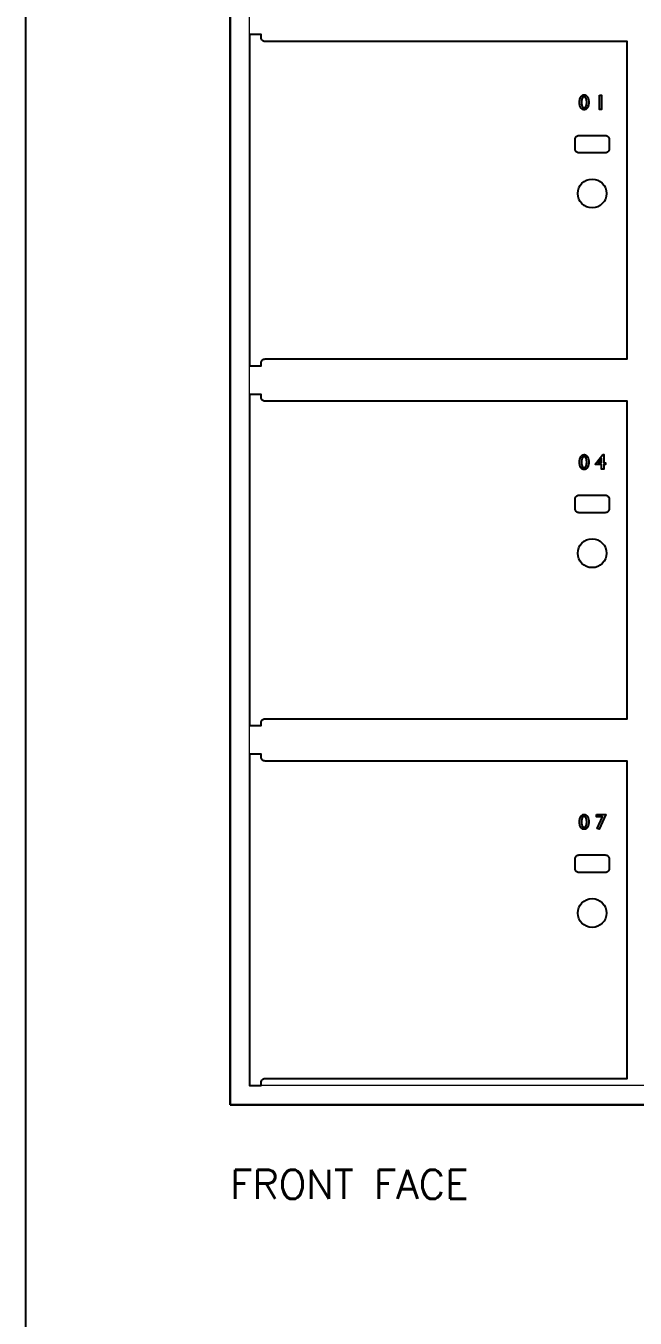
# Model space of a CAD drawing. Header units: millimetres. Extents: x -300 to 5880, y -300 to 4158.
# Drawn here: x 0 to 627, y 1299 to 2628 of the extents above; entities that cross this region are included whole.
import ezdxf
from ezdxf.enums import TextEntityAlignment as Align

# ---------------------------------------------------------------- set-up
doc = ezdxf.new("R2010")
doc.units = ezdxf.units.MM
doc.layers.add('00-NOPRINT_TEXT', color=7, linetype='Continuous', lineweight=25)
doc.layers.add('00_NOPRINT_TOLERANCE', color=7, linetype='Continuous', lineweight=5)
doc.layers.add('2MM_POCKET_1MM_CUTTER', color=4, linetype='Continuous')
for name, color, linetype, lineweight, true_color in [('BOARD_$TH-NOMINAL', 3, 'Continuous', 30, 0x00ff00), ('TOP-CUT-INSIDE_12.000MM', 3, 'Continuous', 25, 0x00ff04), ('TOP-CUT-OUTSIDE_12.000MM', 60, 'Continuous', 25, 0xa0ff00)]:
    doc.layers.add(name, color=color, linetype=linetype, lineweight=lineweight, true_color=true_color)
doc.styles.add('OD-SIMPLEX-30_89', font='simplex.shx')

# ---------------------------------------------------------------- blocks, each defined once
blk = doc.blocks.new('Borders Opendesk_7')
at = {"layer": '00-NOPRINT_TEXT'}
blk.add_line((0, 0), (0, 4158), dxfattribs=at)
at = {"layer": '00_NOPRINT_TOLERANCE', "ltscale": 0.379202}
for p, q in [((210, 1518), (210, 3958)), ((1430, 1518), (210, 1518))]:
    blk.add_line(p, q, dxfattribs=at)
at = {"layer": '00_NOPRINT_TOLERANCE', "ltscale": 0.380023}
blk.add_line((230, 1538), (230, 3938), dxfattribs=at)
at = {"layer": '00_NOPRINT_TOLERANCE', "ltscale": 0.380876}
blk.add_line((1410, 1538), (230, 1538), dxfattribs=at)
at = {"layer": 'BOARD_$TH-NOMINAL'}
for p, q in [((210, 1518), (210, 3958)), ((1430, 1518), (210, 1518))]:
    blk.add_line(p, q, dxfattribs=at)
at = {"layer": '00-NOPRINT_TEXT', "color": 7, "style": 'OD-SIMPLEX-30_89'}
blk.add_text('FRONT FACE', height=30, dxfattribs=at).set_placement((210, 1451.3), align=Align.TOP_LEFT)

msp = doc.modelspace()

# ---------------------------------------------------------------- linework, layer by layer
at = {"layer": '2MM_POCKET_1MM_CUTTER'}
for points in [[(574.2, 2556.6), (574.4, 2556.6), (574.5, 2556.5), (574.6, 2556.5), (574.7, 2556.5), (574.7, 2556.5), (574.8, 2556.5), (574.9, 2556.5), (574.9, 2556.5), (575, 2556.5), (575, 2556.5), (575.1, 2556.5), (575.2, 2556.4), (575.2, 2556.4), (575.3, 2556.4), (575.3, 2556.4), (575.4, 2556.4), (575.5, 2556.3), (575.5, 2556.3), (575.6, 2556.3), (575.6, 2556.3), (575.7, 2556.3), (575.7, 2556.2), (575.8, 2556.2), (575.8, 2556.2), (575.9, 2556.1), (576, 2556.1), (576, 2556.1), (576.1, 2556), (576.2, 2555.9), (576.3, 2555.9), (576.4, 2555.8), (576.5, 2555.7), (576.6, 2555.6), (576.7, 2555.5), (576.8, 2555.4), (576.9, 2555.3), (577, 2555.2), (577.1, 2555.1), (577.2, 2555), (577.3, 2554.9), (577.4, 2554.8), (577.5, 2554.7), (577.5, 2554.5), (577.6, 2554.4), (577.7, 2554.3), (577.8, 2554.1), (577.9, 2554), (577.9, 2553.9), (578, 2553.7), (578.1, 2553.6), (578.2, 2553.4), (578.2, 2553.3), (578.3, 2553.1), (578.3, 2553), (578.4, 2552.8), (578.4, 2552.6), (578.5, 2552.5), (578.5, 2552.3), (578.6, 2552.1), (578.6, 2552), (578.7, 2551.6), (578.8, 2551.3), (578.8, 2550.9), (578.9, 2550.5), (578.9, 2550.2), (578.9, 2549.8), (579, 2549.4), (579, 2549), (579, 2548.5), (578.9, 2548.1), (578.9, 2547.7), (578.9, 2547.3), (578.8, 2547), (578.8, 2546.6), (578.7, 2546.2), (578.6, 2545.9), (578.6, 2545.7), (578.5, 2545.5), (578.5, 2545.4), (578.4, 2545.2), (578.4, 2545.1), (578.3, 2544.9), (578.3, 2544.7), (578.2, 2544.6), (578.2, 2544.4), (578.1, 2544.3), (578, 2544.1), (577.9, 2544), (577.9, 2543.9), (577.8, 2543.7), (577.7, 2543.6), (577.6, 2543.4), (577.5, 2543.3), (577.5, 2543.2), (577.4, 2543.1), (577.3, 2542.9), (577.2, 2542.8), (577.1, 2542.7), (577, 2542.6), (576.9, 2542.5), (576.8, 2542.4), (576.7, 2542.3), (576.6, 2542.2), (576.5, 2542.1), (576.4, 2542.1), (576.3, 2542), (576.2, 2541.9), (576.1, 2541.9), (576, 2541.8), (575.9, 2541.7), (575.8, 2541.7), (575.8, 2541.7), (575.7, 2541.6), (575.6, 2541.6), (575.6, 2541.6), (575.5, 2541.6), (575.5, 2541.5), (575.4, 2541.5), (575.4, 2541.5), (575.3, 2541.5), (575.2, 2541.5), (575.2, 2541.5), (575.1, 2541.4), (575.1, 2541.4), (574.9, 2541.4), (574.8, 2541.4), (574.7, 2541.4), (574.6, 2541.3), (574.4, 2541.3), (574.3, 2541.3), (574.2, 2541.3), (574, 2541.3), (573.9, 2541.3), (573.8, 2541.3), (573.6, 2541.4), (573.5, 2541.4), (573.4, 2541.4), (573.3, 2541.4), (573.1, 2541.5), (573, 2541.5), (572.9, 2541.5), (572.8, 2541.5), (572.8, 2541.6), (572.7, 2541.6), (572.7, 2541.6), (572.6, 2541.6), (572.5, 2541.7), (572.5, 2541.7), (572.4, 2541.7), (572.3, 2541.8), (572.2, 2541.8), (572.1, 2541.9), (572, 2542), (571.9, 2542.1), (571.8, 2542.1), (571.7, 2542.2), (571.6, 2542.3), (571.5, 2542.4), (571.4, 2542.5), (571.3, 2542.6), (571.2, 2542.7), (571.1, 2542.8), (571, 2542.9), (570.9, 2543), (570.9, 2543.1), (570.8, 2543.3), (570.7, 2543.4), (570.6, 2543.5), (570.5, 2543.7), (570.5, 2543.8), (570.4, 2543.9), (570.3, 2544.1), (570.2, 2544.2), (570.2, 2544.4), (570.1, 2544.5), (570.1, 2544.7), (570, 2544.8), (569.9, 2545), (569.9, 2545.1), (569.8, 2545.3), (569.8, 2545.5), (569.7, 2545.6), (569.7, 2545.8), (569.6, 2546.2), (569.6, 2546.5), (569.5, 2546.9), (569.5, 2547.3), (569.4, 2547.7), (569.4, 2548.1), (569.4, 2548.5), (569.4, 2548.9), (569.4, 2549.3), (569.4, 2549.7), (569.4, 2550.1), (569.5, 2550.5), (569.5, 2550.9), (569.6, 2551.3), (569.6, 2551.6), (569.7, 2552), (569.8, 2552.2), (569.8, 2552.3), (569.9, 2552.5), (569.9, 2552.7), (570, 2552.8), (570, 2553), (570.1, 2553.1), (570.1, 2553.3), (570.2, 2553.4), (570.3, 2553.6), (570.3, 2553.7), (570.4, 2553.9), (570.5, 2554), (570.6, 2554.2), (570.6, 2554.3), (570.7, 2554.4), (570.8, 2554.6), (570.9, 2554.7), (571, 2554.8), (571.1, 2554.9), (571.2, 2555), (571.3, 2555.2), (571.4, 2555.3), (571.5, 2555.4), (571.6, 2555.5), (571.7, 2555.6), (571.8, 2555.6), (571.9, 2555.7), (572, 2555.8), (572.1, 2555.9), (572.2, 2556), (572.3, 2556), (572.4, 2556.1), (572.5, 2556.1), (572.6, 2556.2), (572.7, 2556.2), (572.7, 2556.3), (572.8, 2556.3), (572.9, 2556.3), (572.9, 2556.3), (573, 2556.3), (573, 2556.4), (573.1, 2556.4), (573.2, 2556.4), (573.2, 2556.4), (573.3, 2556.5), (573.5, 2556.5), (573.6, 2556.5), (573.7, 2556.5), (573.8, 2556.5), (574, 2556.5), (574.1, 2556.6)], [(574.3, 2554.5), (574.2, 2554.5), (574.1, 2554.5), (574.1, 2554.5), (574, 2554.5), (574, 2554.5), (574, 2554.5), (573.9, 2554.5), (573.9, 2554.5), (573.9, 2554.5), (573.8, 2554.5), (573.8, 2554.5), (573.8, 2554.5), (573.7, 2554.5), (573.7, 2554.5), (573.6, 2554.5), (573.6, 2554.4), (573.6, 2554.4), (573.5, 2554.4), (573.5, 2554.4), (573.5, 2554.4), (573.4, 2554.4), (573.4, 2554.4), (573.4, 2554.4), (573.3, 2554.3), (573.3, 2554.3), (573.3, 2554.3), (573.2, 2554.3), (573.2, 2554.3), (573.2, 2554.2), (573.2, 2554.2), (573.1, 2554.2), (573.1, 2554.2), (573.1, 2554.2), (573, 2554.1), (573, 2554.1), (573, 2554.1), (572.9, 2554.1), (572.9, 2554), (572.9, 2554), (572.8, 2553.9), (572.8, 2553.9), (572.7, 2553.8), (572.7, 2553.8), (572.6, 2553.7), (572.6, 2553.6), (572.5, 2553.5), (572.5, 2553.5), (572.4, 2553.4), (572.4, 2553.3), (572.3, 2553.2), (572.3, 2553.1), (572.2, 2553), (572.2, 2552.9), (572.1, 2552.8), (572.1, 2552.7), (572, 2552.6), (572, 2552.5), (572, 2552.4), (571.9, 2552.2), (571.8, 2552), (571.8, 2551.7), (571.7, 2551.5), (571.7, 2551.2), (571.6, 2551), (571.6, 2550.7), (571.6, 2550.4), (571.5, 2550.2), (571.5, 2549.9), (571.5, 2549.6), (571.5, 2549.3), (571.5, 2548.9), (571.5, 2548.6), (571.5, 2548.3), (571.5, 2548), (571.5, 2547.7), (571.6, 2547.4), (571.6, 2547.1), (571.6, 2546.8), (571.7, 2546.6), (571.7, 2546.3), (571.8, 2546.1), (571.8, 2545.8), (571.9, 2545.6), (572, 2545.4), (572, 2545.3), (572, 2545.2), (572.1, 2545.1), (572.1, 2545), (572.2, 2544.9), (572.2, 2544.8), (572.2, 2544.7), (572.3, 2544.6), (572.3, 2544.5), (572.4, 2544.4), (572.4, 2544.4), (572.5, 2544.3), (572.5, 2544.2), (572.6, 2544.1), (572.6, 2544.1), (572.7, 2544), (572.7, 2543.9), (572.8, 2543.9), (572.9, 2543.8), (572.9, 2543.8), (572.9, 2543.8), (572.9, 2543.7), (573, 2543.7), (573, 2543.7), (573, 2543.7), (573.1, 2543.6), (573.1, 2543.6), (573.1, 2543.6), (573.2, 2543.6), (573.2, 2543.6), (573.2, 2543.5), (573.3, 2543.5), (573.3, 2543.5), (573.3, 2543.5), (573.4, 2543.5), (573.4, 2543.4), (573.4, 2543.4), (573.5, 2543.4), (573.5, 2543.4), (573.5, 2543.4), (573.6, 2543.4), (573.6, 2543.4), (573.6, 2543.4), (573.7, 2543.3), (573.7, 2543.3), (573.7, 2543.3), (573.8, 2543.3), (573.8, 2543.3), (573.8, 2543.3), (573.9, 2543.3), (573.9, 2543.3), (574, 2543.3), (574, 2543.3), (574, 2543.3), (574.1, 2543.3), (574.1, 2543.3), (574.1, 2543.3), (574.2, 2543.3), (574.2, 2543.3), (574.3, 2543.3), (574.3, 2543.3), (574.3, 2543.3), (574.4, 2543.3), (574.4, 2543.3), (574.4, 2543.3), (574.5, 2543.3), (574.5, 2543.3), (574.5, 2543.3), (574.6, 2543.3), (574.6, 2543.3), (574.7, 2543.4), (574.7, 2543.4), (574.7, 2543.4), (574.8, 2543.4), (574.8, 2543.4), (574.8, 2543.4), (574.9, 2543.4), (574.9, 2543.4), (574.9, 2543.5), (575, 2543.5), (575, 2543.5), (575, 2543.5), (575.1, 2543.5), (575.1, 2543.6), (575.1, 2543.6), (575.2, 2543.6), (575.2, 2543.6), (575.2, 2543.6), (575.2, 2543.7), (575.3, 2543.7), (575.3, 2543.7), (575.3, 2543.7), (575.4, 2543.8), (575.4, 2543.8), (575.4, 2543.8), (575.5, 2543.9), (575.5, 2543.9), (575.6, 2544), (575.6, 2544.1), (575.7, 2544.1), (575.8, 2544.2), (575.8, 2544.3), (575.9, 2544.4), (575.9, 2544.4), (576, 2544.5), (576, 2544.6), (576, 2544.7), (576.1, 2544.8), (576.1, 2544.9), (576.2, 2545), (576.2, 2545.1), (576.3, 2545.2), (576.3, 2545.3), (576.3, 2545.4), (576.4, 2545.6), (576.5, 2545.8), (576.5, 2546.1), (576.6, 2546.3), (576.6, 2546.6), (576.7, 2546.8), (576.7, 2547.1), (576.7, 2547.4), (576.8, 2547.6), (576.8, 2547.9), (576.8, 2548.2), (576.8, 2548.6), (576.8, 2549.2), (576.8, 2549.5), (576.8, 2549.8), (576.8, 2550.1), (576.7, 2550.4), (576.7, 2550.7), (576.7, 2550.9), (576.6, 2551.2), (576.6, 2551.4), (576.5, 2551.7), (576.5, 2551.9), (576.4, 2552.2), (576.4, 2552.4), (576.3, 2552.6), (576.2, 2552.7), (576.2, 2552.8), (576.2, 2552.9), (576.1, 2553), (576.1, 2553.1), (576, 2553.2), (576, 2553.3), (575.9, 2553.4), (575.9, 2553.4), (575.8, 2553.5), (575.8, 2553.6), (575.7, 2553.7), (575.7, 2553.7), (575.6, 2553.8), (575.6, 2553.9), (575.5, 2553.9), (575.5, 2554), (575.5, 2554), (575.4, 2554), (575.4, 2554.1), (575.4, 2554.1), (575.3, 2554.1), (575.3, 2554.1), (575.3, 2554.2), (575.3, 2554.2), (575.2, 2554.2), (575.2, 2554.2), (575.2, 2554.3), (575.1, 2554.3), (575.1, 2554.3), (575.1, 2554.3), (575, 2554.3), (575, 2554.3), (575, 2554.4), (574.9, 2554.4), (574.9, 2554.4), (574.9, 2554.4), (574.9, 2554.4), (574.8, 2554.4), (574.8, 2554.4), (574.8, 2554.5), (574.7, 2554.5), (574.7, 2554.5), (574.7, 2554.5), (574.6, 2554.5), (574.6, 2554.5), (574.6, 2554.5), (574.5, 2554.5), (574.5, 2554.5), (574.4, 2554.5), (574.4, 2554.5), (574.4, 2554.5), (574.3, 2554.5), (574.3, 2554.5)], [(590.1, 2556.4), (592.2, 2556.4), (592.2, 2541.5), (590.1, 2541.5)], [(574.2, 2186.6), (574.4, 2186.6), (574.5, 2186.5), (574.6, 2186.5), (574.7, 2186.5), (574.7, 2186.5), (574.8, 2186.5), (574.9, 2186.5), (574.9, 2186.5), (575, 2186.5), (575, 2186.5), (575.1, 2186.5), (575.2, 2186.4), (575.2, 2186.4), (575.3, 2186.4), (575.3, 2186.4), (575.4, 2186.4), (575.5, 2186.3), (575.5, 2186.3), (575.6, 2186.3), (575.6, 2186.3), (575.7, 2186.3), (575.7, 2186.2), (575.8, 2186.2), (575.8, 2186.2), (575.9, 2186.1), (576, 2186.1), (576, 2186.1), (576.1, 2186), (576.2, 2185.9), (576.3, 2185.9), (576.4, 2185.8), (576.5, 2185.7), (576.6, 2185.6), (576.7, 2185.5), (576.8, 2185.4), (576.9, 2185.3), (577, 2185.2), (577.1, 2185.1), (577.2, 2185), (577.3, 2184.9), (577.4, 2184.8), (577.5, 2184.7), (577.5, 2184.5), (577.6, 2184.4), (577.7, 2184.3), (577.8, 2184.1), (577.9, 2184), (577.9, 2183.9), (578, 2183.7), (578.1, 2183.6), (578.2, 2183.4), (578.2, 2183.3), (578.3, 2183.1), (578.3, 2183), (578.4, 2182.8), (578.4, 2182.6), (578.5, 2182.5), (578.5, 2182.3), (578.6, 2182.1), (578.6, 2182), (578.7, 2181.6), (578.8, 2181.3), (578.8, 2180.9), (578.9, 2180.5), (578.9, 2180.2), (578.9, 2179.8), (579, 2179.4), (579, 2179), (579, 2178.5), (578.9, 2178.1), (578.9, 2177.7), (578.9, 2177.3), (578.8, 2177), (578.8, 2176.6), (578.7, 2176.2), (578.6, 2175.9), (578.6, 2175.7), (578.5, 2175.5), (578.5, 2175.4), (578.4, 2175.2), (578.4, 2175.1), (578.3, 2174.9), (578.3, 2174.7), (578.2, 2174.6), (578.2, 2174.4), (578.1, 2174.3), (578, 2174.1), (577.9, 2174), (577.9, 2173.9), (577.8, 2173.7), (577.7, 2173.6), (577.6, 2173.4), (577.5, 2173.3), (577.5, 2173.2), (577.4, 2173.1), (577.3, 2172.9), (577.2, 2172.8), (577.1, 2172.7), (577, 2172.6), (576.9, 2172.5), (576.8, 2172.4), (576.7, 2172.3), (576.6, 2172.2), (576.5, 2172.1), (576.4, 2172.1), (576.3, 2172), (576.2, 2171.9), (576.1, 2171.9), (576, 2171.8), (575.9, 2171.7), (575.8, 2171.7), (575.8, 2171.7), (575.7, 2171.6), (575.6, 2171.6), (575.6, 2171.6), (575.5, 2171.6), (575.5, 2171.5), (575.4, 2171.5), (575.4, 2171.5), (575.3, 2171.5), (575.2, 2171.5), (575.2, 2171.5), (575.1, 2171.4), (575.1, 2171.4), (574.9, 2171.4), (574.8, 2171.4), (574.7, 2171.4), (574.6, 2171.3), (574.4, 2171.3), (574.3, 2171.3), (574.2, 2171.3), (574, 2171.3), (573.9, 2171.3), (573.8, 2171.3), (573.6, 2171.4), (573.5, 2171.4), (573.4, 2171.4), (573.3, 2171.4), (573.1, 2171.5), (573, 2171.5), (572.9, 2171.5), (572.8, 2171.5), (572.8, 2171.6), (572.7, 2171.6), (572.7, 2171.6), (572.6, 2171.6), (572.5, 2171.7), (572.5, 2171.7), (572.4, 2171.7), (572.3, 2171.8), (572.2, 2171.8), (572.1, 2171.9), (572, 2172), (571.9, 2172.1), (571.8, 2172.1), (571.7, 2172.2), (571.6, 2172.3), (571.5, 2172.4), (571.4, 2172.5), (571.3, 2172.6), (571.2, 2172.7), (571.1, 2172.8), (571, 2172.9), (570.9, 2173), (570.9, 2173.1), (570.8, 2173.3), (570.7, 2173.4), (570.6, 2173.5), (570.5, 2173.7), (570.5, 2173.8), (570.4, 2173.9), (570.3, 2174.1), (570.2, 2174.2), (570.2, 2174.4), (570.1, 2174.5), (570.1, 2174.7), (570, 2174.8), (569.9, 2175), (569.9, 2175.1), (569.8, 2175.3), (569.8, 2175.5), (569.7, 2175.6), (569.7, 2175.8), (569.6, 2176.2), (569.6, 2176.5), (569.5, 2176.9), (569.5, 2177.3), (569.4, 2177.7), (569.4, 2178.1), (569.4, 2178.5), (569.4, 2178.9), (569.4, 2179.3), (569.4, 2179.7), (569.4, 2180.1), (569.5, 2180.5), (569.5, 2180.9), (569.6, 2181.3), (569.6, 2181.6), (569.7, 2182), (569.8, 2182.2), (569.8, 2182.3), (569.9, 2182.5), (569.9, 2182.7), (570, 2182.8), (570, 2183), (570.1, 2183.1), (570.1, 2183.3), (570.2, 2183.4), (570.3, 2183.6), (570.3, 2183.7), (570.4, 2183.9), (570.5, 2184), (570.6, 2184.2), (570.6, 2184.3), (570.7, 2184.4), (570.8, 2184.6), (570.9, 2184.7), (571, 2184.8), (571.1, 2184.9), (571.2, 2185), (571.3, 2185.2), (571.4, 2185.3), (571.5, 2185.4), (571.6, 2185.5), (571.7, 2185.6), (571.8, 2185.6), (571.9, 2185.7), (572, 2185.8), (572.1, 2185.9), (572.2, 2186), (572.3, 2186), (572.4, 2186.1), (572.5, 2186.1), (572.6, 2186.2), (572.7, 2186.2), (572.7, 2186.3), (572.8, 2186.3), (572.9, 2186.3), (572.9, 2186.3), (573, 2186.3), (573, 2186.4), (573.1, 2186.4), (573.2, 2186.4), (573.2, 2186.4), (573.3, 2186.5), (573.5, 2186.5), (573.6, 2186.5), (573.7, 2186.5), (573.8, 2186.5), (574, 2186.5), (574.1, 2186.6)], [(574.3, 2184.5), (574.2, 2184.5), (574.1, 2184.5), (574.1, 2184.5), (574, 2184.5), (574, 2184.5), (574, 2184.5), (573.9, 2184.5), (573.9, 2184.5), (573.9, 2184.5), (573.8, 2184.5), (573.8, 2184.5), (573.8, 2184.5), (573.7, 2184.5), (573.7, 2184.5), (573.6, 2184.5), (573.6, 2184.4), (573.6, 2184.4), (573.5, 2184.4), (573.5, 2184.4), (573.5, 2184.4), (573.4, 2184.4), (573.4, 2184.4), (573.4, 2184.4), (573.3, 2184.3), (573.3, 2184.3), (573.3, 2184.3), (573.2, 2184.3), (573.2, 2184.3), (573.2, 2184.2), (573.2, 2184.2), (573.1, 2184.2), (573.1, 2184.2), (573.1, 2184.2), (573, 2184.1), (573, 2184.1), (573, 2184.1), (572.9, 2184.1), (572.9, 2184), (572.9, 2184), (572.8, 2183.9), (572.8, 2183.9), (572.7, 2183.8), (572.7, 2183.8), (572.6, 2183.7), (572.6, 2183.6), (572.5, 2183.5), (572.5, 2183.5), (572.4, 2183.4), (572.4, 2183.3), (572.3, 2183.2), (572.3, 2183.1), (572.2, 2183), (572.2, 2182.9), (572.1, 2182.8), (572.1, 2182.7), (572, 2182.6), (572, 2182.5), (572, 2182.4), (571.9, 2182.2), (571.8, 2182), (571.8, 2181.7), (571.7, 2181.5), (571.7, 2181.2), (571.6, 2181), (571.6, 2180.7), (571.6, 2180.4), (571.5, 2180.2), (571.5, 2179.9), (571.5, 2179.6), (571.5, 2179.3), (571.5, 2178.9), (571.5, 2178.6), (571.5, 2178.3), (571.5, 2178), (571.5, 2177.7), (571.6, 2177.4), (571.6, 2177.1), (571.6, 2176.8), (571.7, 2176.6), (571.7, 2176.3), (571.8, 2176.1), (571.8, 2175.8), (571.9, 2175.6), (572, 2175.4), (572, 2175.3), (572, 2175.2), (572.1, 2175.1), (572.1, 2175), (572.2, 2174.9), (572.2, 2174.8), (572.2, 2174.7), (572.3, 2174.6), (572.3, 2174.5), (572.4, 2174.4), (572.4, 2174.4), (572.5, 2174.3), (572.5, 2174.2), (572.6, 2174.1), (572.6, 2174.1), (572.7, 2174), (572.7, 2173.9), (572.8, 2173.9), (572.9, 2173.8), (572.9, 2173.8), (572.9, 2173.8), (572.9, 2173.7), (573, 2173.7), (573, 2173.7), (573, 2173.7), (573.1, 2173.6), (573.1, 2173.6), (573.1, 2173.6), (573.2, 2173.6), (573.2, 2173.6), (573.2, 2173.5), (573.3, 2173.5), (573.3, 2173.5), (573.3, 2173.5), (573.4, 2173.5), (573.4, 2173.4), (573.4, 2173.4), (573.5, 2173.4), (573.5, 2173.4), (573.5, 2173.4), (573.6, 2173.4), (573.6, 2173.4), (573.6, 2173.4), (573.7, 2173.3), (573.7, 2173.3), (573.7, 2173.3), (573.8, 2173.3), (573.8, 2173.3), (573.8, 2173.3), (573.9, 2173.3), (573.9, 2173.3), (574, 2173.3), (574, 2173.3), (574, 2173.3), (574.1, 2173.3), (574.1, 2173.3), (574.1, 2173.3), (574.2, 2173.3), (574.2, 2173.3), (574.3, 2173.3), (574.3, 2173.3), (574.3, 2173.3), (574.4, 2173.3), (574.4, 2173.3), (574.4, 2173.3), (574.5, 2173.3), (574.5, 2173.3), (574.5, 2173.3), (574.6, 2173.3), (574.6, 2173.3), (574.7, 2173.4), (574.7, 2173.4), (574.7, 2173.4), (574.8, 2173.4), (574.8, 2173.4), (574.8, 2173.4), (574.9, 2173.4), (574.9, 2173.4), (574.9, 2173.5), (575, 2173.5), (575, 2173.5), (575, 2173.5), (575.1, 2173.5), (575.1, 2173.6), (575.1, 2173.6), (575.2, 2173.6), (575.2, 2173.6), (575.2, 2173.6), (575.2, 2173.7), (575.3, 2173.7), (575.3, 2173.7), (575.3, 2173.7), (575.4, 2173.8), (575.4, 2173.8), (575.4, 2173.8), (575.5, 2173.9), (575.5, 2173.9), (575.6, 2174), (575.6, 2174.1), (575.7, 2174.1), (575.8, 2174.2), (575.8, 2174.3), (575.9, 2174.4), (575.9, 2174.4), (576, 2174.5), (576, 2174.6), (576, 2174.7), (576.1, 2174.8), (576.1, 2174.9), (576.2, 2175), (576.2, 2175.1), (576.3, 2175.2), (576.3, 2175.3), (576.3, 2175.4), (576.4, 2175.6), (576.5, 2175.8), (576.5, 2176.1), (576.6, 2176.3), (576.6, 2176.6), (576.7, 2176.8), (576.7, 2177.1), (576.7, 2177.4), (576.8, 2177.6), (576.8, 2177.9), (576.8, 2178.2), (576.8, 2178.6), (576.8, 2179.2), (576.8, 2179.5), (576.8, 2179.8), (576.8, 2180.1), (576.7, 2180.4), (576.7, 2180.7), (576.7, 2180.9), (576.6, 2181.2), (576.6, 2181.4), (576.5, 2181.7), (576.5, 2181.9), (576.4, 2182.2), (576.4, 2182.4), (576.3, 2182.6), (576.2, 2182.7), (576.2, 2182.8), (576.2, 2182.9), (576.1, 2183), (576.1, 2183.1), (576, 2183.2), (576, 2183.3), (575.9, 2183.4), (575.9, 2183.4), (575.8, 2183.5), (575.8, 2183.6), (575.7, 2183.7), (575.7, 2183.7), (575.6, 2183.8), (575.6, 2183.9), (575.5, 2183.9), (575.5, 2184), (575.5, 2184), (575.4, 2184), (575.4, 2184.1), (575.4, 2184.1), (575.3, 2184.1), (575.3, 2184.1), (575.3, 2184.2), (575.3, 2184.2), (575.2, 2184.2), (575.2, 2184.2), (575.2, 2184.3), (575.1, 2184.3), (575.1, 2184.3), (575.1, 2184.3), (575, 2184.3), (575, 2184.3), (575, 2184.4), (574.9, 2184.4), (574.9, 2184.4), (574.9, 2184.4), (574.9, 2184.4), (574.8, 2184.4), (574.8, 2184.4), (574.8, 2184.5), (574.7, 2184.5), (574.7, 2184.5), (574.7, 2184.5), (574.6, 2184.5), (574.6, 2184.5), (574.6, 2184.5), (574.5, 2184.5), (574.5, 2184.5), (574.4, 2184.5), (574.4, 2184.5), (574.4, 2184.5), (574.3, 2184.5), (574.3, 2184.5)], [(593.4, 2186.6), (594.3, 2186.6), (594.3, 2178.2), (596, 2178.2), (596, 2176.4), (594.3, 2176.4), (594.3, 2171.5), (592.2, 2171.5), (592.2, 2176.4), (585.9, 2176.4), (585.9, 2177.3)], [(592.2, 2178.2), (592.2, 2182.5), (588.8, 2178.2)], [(574.2, 1816.6), (574.4, 1816.6), (574.5, 1816.5), (574.6, 1816.5), (574.7, 1816.5), (574.7, 1816.5), (574.8, 1816.5), (574.9, 1816.5), (574.9, 1816.5), (575, 1816.5), (575, 1816.5), (575.1, 1816.5), (575.2, 1816.4), (575.2, 1816.4), (575.3, 1816.4), (575.3, 1816.4), (575.4, 1816.4), (575.5, 1816.3), (575.5, 1816.3), (575.6, 1816.3), (575.6, 1816.3), (575.7, 1816.3), (575.7, 1816.2), (575.8, 1816.2), (575.8, 1816.2), (575.9, 1816.1), (576, 1816.1), (576, 1816.1), (576.1, 1816), (576.2, 1815.9), (576.3, 1815.9), (576.4, 1815.8), (576.5, 1815.7), (576.6, 1815.6), (576.7, 1815.5), (576.8, 1815.4), (576.9, 1815.3), (577, 1815.2), (577.1, 1815.1), (577.2, 1815), (577.3, 1814.9), (577.4, 1814.8), (577.5, 1814.7), (577.5, 1814.5), (577.6, 1814.4), (577.7, 1814.3), (577.8, 1814.1), (577.9, 1814), (577.9, 1813.9), (578, 1813.7), (578.1, 1813.6), (578.2, 1813.4), (578.2, 1813.3), (578.3, 1813.1), (578.3, 1813), (578.4, 1812.8), (578.4, 1812.6), (578.5, 1812.5), (578.5, 1812.3), (578.6, 1812.1), (578.6, 1812), (578.7, 1811.6), (578.8, 1811.3), (578.8, 1810.9), (578.9, 1810.5), (578.9, 1810.2), (578.9, 1809.8), (579, 1809.4), (579, 1809), (579, 1808.5), (578.9, 1808.1), (578.9, 1807.7), (578.9, 1807.3), (578.8, 1807), (578.8, 1806.6), (578.7, 1806.2), (578.6, 1805.9), (578.6, 1805.7), (578.5, 1805.5), (578.5, 1805.4), (578.4, 1805.2), (578.4, 1805.1), (578.3, 1804.9), (578.3, 1804.7), (578.2, 1804.6), (578.2, 1804.4), (578.1, 1804.3), (578, 1804.1), (577.9, 1804), (577.9, 1803.9), (577.8, 1803.7), (577.7, 1803.6), (577.6, 1803.4), (577.5, 1803.3), (577.5, 1803.2), (577.4, 1803.1), (577.3, 1802.9), (577.2, 1802.8), (577.1, 1802.7), (577, 1802.6), (576.9, 1802.5), (576.8, 1802.4), (576.7, 1802.3), (576.6, 1802.2), (576.5, 1802.1), (576.4, 1802.1), (576.3, 1802), (576.2, 1801.9), (576.1, 1801.9), (576, 1801.8), (575.9, 1801.7), (575.8, 1801.7), (575.8, 1801.7), (575.7, 1801.6), (575.6, 1801.6), (575.6, 1801.6), (575.5, 1801.6), (575.5, 1801.5), (575.4, 1801.5), (575.4, 1801.5), (575.3, 1801.5), (575.2, 1801.5), (575.2, 1801.5), (575.1, 1801.4), (575.1, 1801.4), (574.9, 1801.4), (574.8, 1801.4), (574.7, 1801.4), (574.6, 1801.3), (574.4, 1801.3), (574.3, 1801.3), (574.2, 1801.3), (574, 1801.3), (573.9, 1801.3), (573.8, 1801.3), (573.6, 1801.4), (573.5, 1801.4), (573.4, 1801.4), (573.3, 1801.4), (573.1, 1801.5), (573, 1801.5), (572.9, 1801.5), (572.8, 1801.5), (572.8, 1801.6), (572.7, 1801.6), (572.7, 1801.6), (572.6, 1801.6), (572.5, 1801.7), (572.5, 1801.7), (572.4, 1801.7), (572.3, 1801.8), (572.2, 1801.8), (572.1, 1801.9), (572, 1802), (571.9, 1802.1), (571.8, 1802.1), (571.7, 1802.2), (571.6, 1802.3), (571.5, 1802.4), (571.4, 1802.5), (571.3, 1802.6), (571.2, 1802.7), (571.1, 1802.8), (571, 1802.9), (570.9, 1803), (570.9, 1803.1), (570.8, 1803.3), (570.7, 1803.4), (570.6, 1803.5), (570.5, 1803.7), (570.5, 1803.8), (570.4, 1803.9), (570.3, 1804.1), (570.2, 1804.2), (570.2, 1804.4), (570.1, 1804.5), (570.1, 1804.7), (570, 1804.8), (569.9, 1805), (569.9, 1805.1), (569.8, 1805.3), (569.8, 1805.5), (569.7, 1805.6), (569.7, 1805.8), (569.6, 1806.2), (569.6, 1806.5), (569.5, 1806.9), (569.5, 1807.3), (569.4, 1807.7), (569.4, 1808.1), (569.4, 1808.5), (569.4, 1808.9), (569.4, 1809.3), (569.4, 1809.7), (569.4, 1810.1), (569.5, 1810.5), (569.5, 1810.9), (569.6, 1811.3), (569.6, 1811.6), (569.7, 1812), (569.8, 1812.2), (569.8, 1812.3), (569.9, 1812.5), (569.9, 1812.7), (570, 1812.8), (570, 1813), (570.1, 1813.1), (570.1, 1813.3), (570.2, 1813.4), (570.3, 1813.6), (570.3, 1813.7), (570.4, 1813.9), (570.5, 1814), (570.6, 1814.2), (570.6, 1814.3), (570.7, 1814.4), (570.8, 1814.6), (570.9, 1814.7), (571, 1814.8), (571.1, 1814.9), (571.2, 1815), (571.3, 1815.2), (571.4, 1815.3), (571.5, 1815.4), (571.6, 1815.5), (571.7, 1815.6), (571.8, 1815.6), (571.9, 1815.7), (572, 1815.8), (572.1, 1815.9), (572.2, 1816), (572.3, 1816), (572.4, 1816.1), (572.5, 1816.1), (572.6, 1816.2), (572.7, 1816.2), (572.7, 1816.3), (572.8, 1816.3), (572.9, 1816.3), (572.9, 1816.3), (573, 1816.3), (573, 1816.4), (573.1, 1816.4), (573.2, 1816.4), (573.2, 1816.4), (573.3, 1816.5), (573.5, 1816.5), (573.6, 1816.5), (573.7, 1816.5), (573.8, 1816.5), (574, 1816.5), (574.1, 1816.6)], [(574.3, 1814.5), (574.2, 1814.5), (574.1, 1814.5), (574.1, 1814.5), (574, 1814.5), (574, 1814.5), (574, 1814.5), (573.9, 1814.5), (573.9, 1814.5), (573.9, 1814.5), (573.8, 1814.5), (573.8, 1814.5), (573.8, 1814.5), (573.7, 1814.5), (573.7, 1814.5), (573.6, 1814.5), (573.6, 1814.4), (573.6, 1814.4), (573.5, 1814.4), (573.5, 1814.4), (573.5, 1814.4), (573.4, 1814.4), (573.4, 1814.4), (573.4, 1814.4), (573.3, 1814.3), (573.3, 1814.3), (573.3, 1814.3), (573.2, 1814.3), (573.2, 1814.3), (573.2, 1814.2), (573.2, 1814.2), (573.1, 1814.2), (573.1, 1814.2), (573.1, 1814.2), (573, 1814.1), (573, 1814.1), (573, 1814.1), (572.9, 1814.1), (572.9, 1814), (572.9, 1814), (572.8, 1813.9), (572.8, 1813.9), (572.7, 1813.8), (572.7, 1813.8), (572.6, 1813.7), (572.6, 1813.6), (572.5, 1813.5), (572.5, 1813.5), (572.4, 1813.4), (572.4, 1813.3), (572.3, 1813.2), (572.3, 1813.1), (572.2, 1813), (572.2, 1812.9), (572.1, 1812.8), (572.1, 1812.7), (572, 1812.6), (572, 1812.5), (572, 1812.4), (571.9, 1812.2), (571.8, 1812), (571.8, 1811.7), (571.7, 1811.5), (571.7, 1811.2), (571.6, 1811), (571.6, 1810.7), (571.6, 1810.4), (571.5, 1810.2), (571.5, 1809.9), (571.5, 1809.6), (571.5, 1809.3), (571.5, 1808.9), (571.5, 1808.6), (571.5, 1808.3), (571.5, 1808), (571.5, 1807.7), (571.6, 1807.4), (571.6, 1807.1), (571.6, 1806.8), (571.7, 1806.6), (571.7, 1806.3), (571.8, 1806.1), (571.8, 1805.8), (571.9, 1805.6), (572, 1805.4), (572, 1805.3), (572, 1805.2), (572.1, 1805.1), (572.1, 1805), (572.2, 1804.9), (572.2, 1804.8), (572.2, 1804.7), (572.3, 1804.6), (572.3, 1804.5), (572.4, 1804.4), (572.4, 1804.4), (572.5, 1804.3), (572.5, 1804.2), (572.6, 1804.1), (572.6, 1804.1), (572.7, 1804), (572.7, 1803.9), (572.8, 1803.9), (572.9, 1803.8), (572.9, 1803.8), (572.9, 1803.8), (572.9, 1803.7), (573, 1803.7), (573, 1803.7), (573, 1803.7), (573.1, 1803.6), (573.1, 1803.6), (573.1, 1803.6), (573.2, 1803.6), (573.2, 1803.6), (573.2, 1803.5), (573.3, 1803.5), (573.3, 1803.5), (573.3, 1803.5), (573.4, 1803.5), (573.4, 1803.4), (573.4, 1803.4), (573.5, 1803.4), (573.5, 1803.4), (573.5, 1803.4), (573.6, 1803.4), (573.6, 1803.4), (573.6, 1803.4), (573.7, 1803.3), (573.7, 1803.3), (573.7, 1803.3), (573.8, 1803.3), (573.8, 1803.3), (573.8, 1803.3), (573.9, 1803.3), (573.9, 1803.3), (574, 1803.3), (574, 1803.3), (574, 1803.3), (574.1, 1803.3), (574.1, 1803.3), (574.1, 1803.3), (574.2, 1803.3), (574.2, 1803.3), (574.3, 1803.3), (574.3, 1803.3), (574.3, 1803.3), (574.4, 1803.3), (574.4, 1803.3), (574.4, 1803.3), (574.5, 1803.3), (574.5, 1803.3), (574.5, 1803.3), (574.6, 1803.3), (574.6, 1803.3), (574.7, 1803.4), (574.7, 1803.4), (574.7, 1803.4), (574.8, 1803.4), (574.8, 1803.4), (574.8, 1803.4), (574.9, 1803.4), (574.9, 1803.4), (574.9, 1803.5), (575, 1803.5), (575, 1803.5), (575, 1803.5), (575.1, 1803.5), (575.1, 1803.6), (575.1, 1803.6), (575.2, 1803.6), (575.2, 1803.6), (575.2, 1803.6), (575.2, 1803.7), (575.3, 1803.7), (575.3, 1803.7), (575.3, 1803.7), (575.4, 1803.8), (575.4, 1803.8), (575.4, 1803.8), (575.5, 1803.9), (575.5, 1803.9), (575.6, 1804), (575.6, 1804.1), (575.7, 1804.1), (575.8, 1804.2), (575.8, 1804.3), (575.9, 1804.4), (575.9, 1804.4), (576, 1804.5), (576, 1804.6), (576, 1804.7), (576.1, 1804.8), (576.1, 1804.9), (576.2, 1805), (576.2, 1805.1), (576.3, 1805.2), (576.3, 1805.3), (576.3, 1805.4), (576.4, 1805.6), (576.5, 1805.8), (576.5, 1806.1), (576.6, 1806.3), (576.6, 1806.6), (576.7, 1806.8), (576.7, 1807.1), (576.7, 1807.4), (576.8, 1807.6), (576.8, 1807.9), (576.8, 1808.2), (576.8, 1808.6), (576.8, 1809.2), (576.8, 1809.5), (576.8, 1809.8), (576.8, 1810.1), (576.7, 1810.4), (576.7, 1810.7), (576.7, 1810.9), (576.6, 1811.2), (576.6, 1811.4), (576.5, 1811.7), (576.5, 1811.9), (576.4, 1812.2), (576.4, 1812.4), (576.3, 1812.6), (576.2, 1812.7), (576.2, 1812.8), (576.2, 1812.9), (576.1, 1813), (576.1, 1813.1), (576, 1813.2), (576, 1813.3), (575.9, 1813.4), (575.9, 1813.4), (575.8, 1813.5), (575.8, 1813.6), (575.7, 1813.7), (575.7, 1813.7), (575.6, 1813.8), (575.6, 1813.9), (575.5, 1813.9), (575.5, 1814), (575.5, 1814), (575.4, 1814), (575.4, 1814.1), (575.4, 1814.1), (575.3, 1814.1), (575.3, 1814.1), (575.3, 1814.2), (575.3, 1814.2), (575.2, 1814.2), (575.2, 1814.2), (575.2, 1814.3), (575.1, 1814.3), (575.1, 1814.3), (575.1, 1814.3), (575, 1814.3), (575, 1814.3), (575, 1814.4), (574.9, 1814.4), (574.9, 1814.4), (574.9, 1814.4), (574.9, 1814.4), (574.8, 1814.4), (574.8, 1814.4), (574.8, 1814.5), (574.7, 1814.5), (574.7, 1814.5), (574.7, 1814.5), (574.6, 1814.5), (574.6, 1814.5), (574.6, 1814.5), (574.5, 1814.5), (574.5, 1814.5), (574.4, 1814.5), (574.4, 1814.5), (574.4, 1814.5), (574.3, 1814.5), (574.3, 1814.5)], [(586.8, 1816.4), (596.4, 1816.4), (589.6, 1801.3), (587.7, 1802.1), (593.2, 1814.3), (586.8, 1814.3)]]:
    msp.add_lwpolyline(points, close=True, dxfattribs=at)
at = {"layer": 'TOP-CUT-INSIDE_12.000MM'}
for points in [[(564.9, 2510.9, -0.414214), (568.9, 2514.9), (595.9, 2514.9, -0.414214), (599.9, 2510.9), (599.9, 2500.9, -0.414214), (595.9, 2496.9), (568.9, 2496.9, -0.414214), (564.9, 2500.9)], [(564.9, 2140.9, -0.414214), (568.9, 2144.9), (595.9, 2144.9, -0.414214), (599.9, 2140.9), (599.9, 2130.9, -0.414214), (595.9, 2126.9), (568.9, 2126.9, -0.414214), (564.9, 2130.9)], [(564.9, 1770.9, -0.414214), (568.9, 1774.9), (595.9, 1774.9, -0.414214), (599.9, 1770.9), (599.9, 1760.9, -0.414214), (595.9, 1756.9), (568.9, 1756.9, -0.414214), (564.9, 1760.9)]]:
    msp.add_lwpolyline(points, format="xyb", close=True, dxfattribs=at)
for centre in [(582.4, 2455.2), (582.4, 2085.2), (582.4, 1715.2)]:
    msp.add_circle(centre, 14.8, dxfattribs=at)
at = {"layer": 'TOP-CUT-OUTSIDE_12.000MM'}
for points in [[(246, 2611.5, -0.414214), (242, 2615.5), (242, 2618.5), (230, 2618.5), (230, 2278), (242, 2278), (242, 2281, -0.414214), (246, 2285), (618.3, 2285), (618.3, 2611.5)], [(242, 1911, -0.414214), (246, 1915), (618.3, 1915), (618.3, 2241.5), (246, 2241.5, -0.414214), (242, 2245.5), (242, 2248.5), (230, 2248.5), (230, 1908), (242, 1908)], [(242, 1541, -0.414214), (246, 1545), (618.3, 1545), (618.3, 1871.5), (246, 1871.5, -0.414214), (242, 1875.5), (242, 1878.5), (230, 1878.5), (230, 1538), (242, 1538)]]:
    msp.add_lwpolyline(points, format="xyb", close=True, dxfattribs=at)

# ---------------------------------------------------------------- block references
msp.add_blockref('Borders Opendesk_7', (0, 0))

doc.saveas('drawing.dxf')
